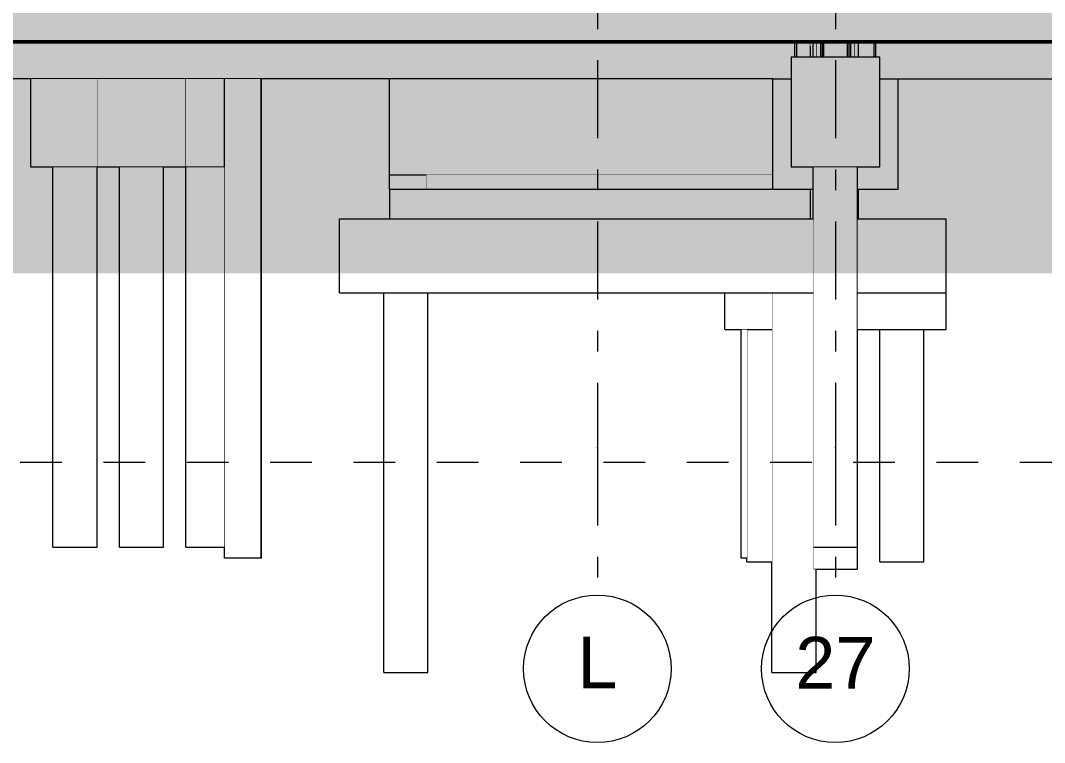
# Model space of a CAD drawing. Header units: millimetres. Extents: x -48147 to 1422273, y -494195 to 18123.
# Drawn here: x 1392842 to 1399780, y -494195 to -489299 of the extents above; entities that cross this region are included whole.
import ezdxf
from ezdxf.enums import TextEntityAlignment as Align

# ---------------------------------------------------------------- set-up
doc = ezdxf.new("R2010")
doc.units = ezdxf.units.MM
doc.header["$MEASUREMENT"] = 0
for name, pattern in [('Dashed', [2822.222233, 1411.111116, -1411.111116]), ('Double Dashed', [1093.611073, 529.166651, -211.666656, 141.111112, -211.666656]), ('Wipeout_Contour', [1000, 0, -1000])]:
    doc.linetypes.add(name, pattern=pattern)
for name, color, linetype, lineweight, true_color in [('0_Pen_No__105', 7, 'Continuous', 15, 0xa6a6a6), ('A-230-M_FLOOR.IFC Import_Pen_No__109', 7, 'Continuous', 15, 0xa6a6a6), ('A-230-M_FLOOR.IFC Import_Pen_No__29', 7, 'Continuous', 50, 0x2a2a2a), ('HATCHING_Pen_No__145', 7, 'Continuous', 0, 0xa6a6a6), ('New_A-15-MG_Structural_Grid_Phase_2_Pen_No__222', 7, 'Continuous', 13, 0x65af33)]:
    doc.layers.add(name, color=color, linetype=linetype, lineweight=lineweight, true_color=true_color)
for name, color, linetype in [('A-230-M_FLOOR.IFC Import', 7, 'Continuous'), ('New_A-15-MG_Structural_Grid_Phase_2', 7, 'Continuous'), ('New_A-20-M_Floor_Slab', 7, 'Continuous'), ('New_A-25-M_Wall_Int', 7, 'Continuous'), ('S-160-M_FOUND.IFC Import', 7, 'Continuous'), ('S-280-M_COLUMN.IFC Import', 7, 'Continuous'), ('S-280-M_STRUCT_FRAME.IFC Import', 7, 'Continuous')]:
    doc.layers.add(name, color=color, linetype=linetype)
for name, color, linetype, lineweight in [('A-230-M_FLOOR.IFC Import_Pen_No__89', 8, 'Continuous', 20), ('New_A-20-M_Floor_Slab_Pen_No__89', 8, 'Continuous', 20), ('New_A-25-M_Wall_Int_Pen_No__87', 8, 'Continuous', 20), ('S-160-M_FOUND.IFC Import_Pen_No__1', 7, 'Continuous', 13), ('S-160-M_FOUND.IFC Import_Pen_No__4', 7, 'Continuous', 20), ('S-280-M_COLUMN.IFC Import_Pen_No__88', 8, 'Continuous', 20), ('S-280-M_STRUCT_FRAME.IFC Import_Pen_No__4', 7, 'Continuous', 20), ('S-280-M_STRUCT_FRAME.IFC Import_Pen_No__90', 8, 'Continuous', 20)]:
    doc.layers.add(name, color=color, linetype=linetype, lineweight=lineweight)
doc.styles.add('GENERATED_STYLE_2', font='')
doc.styles.get('GENERATED_STYLE_2').set_extended_font_data('Swis721 BT')

# ---------------------------------------------------------------- blocks, each defined once
blk = doc.blocks.new('Section Elem_535_2', base_point=(1383917.5, -489195))
at = {"color": 254, "linetype": 'Wipeout_Contour', "lineweight": 0, "ltscale": 5916508.709921565}
blk.add_wipeout([(1395592.6, -490445), (1395592.6, -490345), (1395342.6, -490345), (1395342.6, -490445)], dxfattribs=at).dxf.layer = 'New_A-25-M_Wall_Int'
at = {"color": 254, "linetype": 'Wipeout_Contour', "lineweight": 0, "ltscale": 5916011.688122855}
blk.add_wipeout([(1395342.6, -489695), (1395342.6, -490345), (1395592.6, -490345), (1395592.6, -489695)], dxfattribs=at).dxf.layer = 'New_A-25-M_Wall_Int'
at = {"layer": 'New_A-25-M_Wall_Int_Pen_No__87', "linetype": 'Continuous'}
for p, q in [((1395342.6, -490345), (1395342.6, -489695)), ((1395342.6, -490445), (1395342.6, -490345)), ((1395342.6, -490345), (1395592.6, -490345)), ((1395592.6, -490345), (1395592.6, -490445))]:
    blk.add_line(p, q, dxfattribs=at)
blk = doc.blocks.new('Section Elem_536_2', base_point=(1383917.5, -489195))
at = {"color": 254, "linetype": 'Wipeout_Contour', "lineweight": 0, "ltscale": 5925429.890614976}
blk.add_wipeout([(1398101, -489445), (1398101, -489545), (1398192.6, -489545), (1398192.6, -489445)], dxfattribs=at).dxf.layer = 'New_A-25-M_Wall_Int'
at = {"color": 254, "linetype": 'Wipeout_Contour', "lineweight": 0, "ltscale": 5920910.570195075}
blk.add_wipeout([(1395592.6, -490345), (1397938.5, -490345), (1397938.5, -489695), (1395592.6, -489695)], dxfattribs=at).dxf.layer = 'New_A-25-M_Wall_Int'
at = {"layer": 'New_A-25-M_Wall_Int_Pen_No__87', "linetype": 'Continuous'}
for p, q in [((1398192.6, -489445), (1398192.6, -489545)), ((1395592.6, -490345), (1397938.5, -490345))]:
    blk.add_line(p, q, dxfattribs=at)
blk = doc.blocks.new('Section Elem_537_2', base_point=(1383917.5, -489195))
at = {"color": 254, "linetype": 'Wipeout_Contour', "lineweight": 0, "ltscale": 5921407.181156799}
blk.add_wipeout([(1395592.6, -490345), (1395592.6, -490445), (1397938.5, -490445), (1397938.5, -490345)], dxfattribs=at).dxf.layer = 'New_A-25-M_Wall_Int'
blk = doc.blocks.new('Section Elem_538_2', base_point=(1383917.5, -489195))
at = {"color": 254, "linetype": 'Wipeout_Contour', "lineweight": 0, "ltscale": 5921613.945368679}
blk.add_wipeout([(1395342.6, -490445), (1395342.6, -490645), (1398192.6, -490645), (1398192.6, -490445)], dxfattribs=at).dxf.layer = 'New_A-20-M_Floor_Slab'
at = {"layer": 'New_A-20-M_Floor_Slab_Pen_No__89', "linetype": 'Continuous'}
for p, q in [((1395342.6, -490445), (1395342.6, -490645)), ((1397938.5, -490445), (1395342.6, -490445)), ((1398192.6, -490445), (1398192.6, -490645))]:
    blk.add_line(p, q, dxfattribs=at)
blk = doc.blocks.new('Section Elem_584_2', base_point=(1383917.5, -489195))
at = {"color": 254, "linetype": 'Wipeout_Contour', "lineweight": 0, "ltscale": 5925811.680903833}
blk.add_wipeout([(1398261.9, -489445), (1398234.1, -489445), (1398234.1, -489545), (1398261.9, -489545)], dxfattribs=at).dxf.layer = 'S-280-M_COLUMN.IFC Import'
at = {"color": 254, "linetype": 'Wipeout_Contour', "lineweight": 0, "ltscale": 5926683.793083989}
blk.add_wipeout([(1398492.9, -489445), (1398465.1, -489445), (1398465.1, -489545), (1398492.9, -489545)], dxfattribs=at).dxf.layer = 'S-280-M_COLUMN.IFC Import'
at = {"layer": 'S-280-M_COLUMN.IFC Import_Pen_No__88', "linetype": 'Continuous'}
for p, q in [((1398234.1, -489445), (1398234.1, -489545)), ((1398492.9, -489445), (1398492.9, -489545))]:
    blk.add_line(p, q, dxfattribs=at)
blk = doc.blocks.new('Section Elem_585_2', base_point=(1383917.5, -489195))
at = {"color": 254, "linetype": 'Wipeout_Contour', "lineweight": 0, "ltscale": 5925713.333407576}
blk.add_wipeout([(1398209.8, -489445), (1398209.8, -489545), (1398234.1, -489545), (1398234.1, -489445)], dxfattribs=at).dxf.layer = 'S-280-M_COLUMN.IFC Import'
at = {"color": 254, "linetype": 'Wipeout_Contour', "lineweight": 0, "ltscale": 5926782.142717699}
blk.add_wipeout([(1398492.9, -489445), (1398492.9, -489545), (1398517.2, -489545), (1398517.2, -489445)], dxfattribs=at).dxf.layer = 'S-280-M_COLUMN.IFC Import'
at = {"color": 254, "linetype": 'Wipeout_Contour', "lineweight": 0, "ltscale": 5927063.559549159}
blk.add_wipeout([(1398209.8, -490445), (1398209.8, -490645), (1398213.5, -490645), (1398213.5, -490445)], dxfattribs=at).dxf.layer = 'S-280-M_COLUMN.IFC Import'
at = {"color": 254, "linetype": 'Wipeout_Contour', "lineweight": 0, "ltscale": 5928209.873155965}
blk.add_wipeout([(1398517.2, -490445), (1398513.5, -490445), (1398513.5, -490645), (1398517.2, -490645)], dxfattribs=at).dxf.layer = 'S-280-M_COLUMN.IFC Import'
at = {"layer": 'S-280-M_COLUMN.IFC Import_Pen_No__88', "linetype": 'Continuous'}
for p, q in [((1398209.8, -489445), (1398209.8, -489545)), ((1398517.2, -489445), (1398517.2, -489545)), ((1398209.8, -490445), (1398209.8, -490645)), ((1398517.2, -490445), (1398517.2, -490645))]:
    blk.add_line(p, q, dxfattribs=at)
blk = doc.blocks.new('Section Elem_605_2', base_point=(1383917.5, -489195))
at = {"color": 254, "linetype": 'Wipeout_Contour', "lineweight": 0, "ltscale": 5924794.540545903}
blk.add_wipeout([(1398465.1, -487041), (1398454.1, -487041), (1398454.1, -489195), (1398465.1, -489195)], dxfattribs=at).dxf.layer = 'S-280-M_COLUMN.IFC Import'
at = {"color": 254, "linetype": 'Wipeout_Contour', "lineweight": 0, "ltscale": 5926610.549534915}
blk.add_wipeout([(1398454.1, -489445), (1398454.1, -489545), (1398465.1, -489545), (1398465.1, -489445)], dxfattribs=at).dxf.layer = 'S-280-M_COLUMN.IFC Import'
at = {"color": 254, "linetype": 'Wipeout_Contour', "lineweight": 0, "ltscale": 5924768.128211961}
blk.add_wipeout([(1398454.1, -487041), (1398451.1, -487041), (1398451.1, -489195), (1398454.1, -489195)], dxfattribs=at).dxf.layer = 'S-280-M_COLUMN.IFC Import'
at = {"color": 254, "linetype": 'Wipeout_Contour', "lineweight": 0, "ltscale": 5926584.145295662}
blk.add_wipeout([(1398451.1, -489445), (1398451.1, -489545), (1398454.1, -489545), (1398454.1, -489445)], dxfattribs=at).dxf.layer = 'S-280-M_COLUMN.IFC Import'
at = {"color": 254, "linetype": 'Wipeout_Contour', "lineweight": 0, "ltscale": 5924748.86772819}
blk.add_wipeout([(1398451.1, -487041), (1398443.9, -487041), (1398443.9, -489195), (1398451.1, -489195)], dxfattribs=at).dxf.layer = 'S-280-M_COLUMN.IFC Import'
at = {"color": 254, "linetype": 'Wipeout_Contour', "lineweight": 0, "ltscale": 5926564.890714796}
blk.add_wipeout([(1398443.9, -489445), (1398443.9, -489545), (1398451.1, -489545), (1398451.1, -489445)], dxfattribs=at).dxf.layer = 'S-280-M_COLUMN.IFC Import'
at = {"color": 254, "linetype": 'Wipeout_Contour', "lineweight": 0, "ltscale": 5924431.615247695}
blk.add_wipeout([(1398443.9, -487041), (1398283.1, -487041), (1398283.1, -489195), (1398443.9, -489195)], dxfattribs=at).dxf.layer = 'S-280-M_COLUMN.IFC Import'
at = {"color": 254, "linetype": 'Wipeout_Contour', "lineweight": 0, "ltscale": 5926247.735475259}
blk.add_wipeout([(1398283.1, -489445), (1398283.1, -489545), (1398443.9, -489545), (1398443.9, -489445)], dxfattribs=at).dxf.layer = 'S-280-M_COLUMN.IFC Import'
at = {"layer": 'S-280-M_COLUMN.IFC Import_Pen_No__88', "linetype": 'Continuous'}
for p, q in [((1398451.1, -487041), (1398443.9, -487041)), ((1398443.9, -487041), (1398443.9, -489195)), ((1398454.1, -487041), (1398451.1, -487041)), ((1398465.1, -487041), (1398454.1, -487041)), ((1398454.1, -487041), (1398454.1, -489195)), ((1398465.1, -487041), (1398465.1, -489195)), ((1398443.9, -489445), (1398443.9, -489545)), ((1398454.1, -489445), (1398454.1, -489545)), ((1398465.1, -489445), (1398465.1, -489545))]:
    blk.add_line(p, q, dxfattribs=at)
at = {"color": 254, "linetype": 'Wipeout_Contour', "lineweight": 0, "ltscale": 5924114.362880394}
blk.add_wipeout([(1398283.1, -487041), (1398275.9, -487041), (1398275.9, -489195), (1398283.1, -489195)], dxfattribs=at).dxf.layer = 'S-280-M_COLUMN.IFC Import'
at = {"color": 254, "linetype": 'Wipeout_Contour', "lineweight": 0, "ltscale": 5925930.580349633}
blk.add_wipeout([(1398275.9, -489445), (1398275.9, -489545), (1398283.1, -489545), (1398283.1, -489445)], dxfattribs=at).dxf.layer = 'S-280-M_COLUMN.IFC Import'
at = {"color": 254, "linetype": 'Wipeout_Contour', "lineweight": 0, "ltscale": 5924095.102650657}
blk.add_wipeout([(1398275.9, -487041), (1398272.9, -487041), (1398272.9, -489195), (1398275.9, -489195)], dxfattribs=at).dxf.layer = 'S-280-M_COLUMN.IFC Import'
at = {"color": 254, "linetype": 'Wipeout_Contour', "lineweight": 0, "ltscale": 5925911.326024008}
blk.add_wipeout([(1398272.9, -489445), (1398272.9, -489545), (1398275.9, -489545), (1398275.9, -489445)], dxfattribs=at).dxf.layer = 'S-280-M_COLUMN.IFC Import'
at = {"color": 254, "linetype": 'Wipeout_Contour', "lineweight": 0, "ltscale": 5924068.690708242}
blk.add_wipeout([(1398272.9, -487041), (1398261.9, -487041), (1398261.9, -489195), (1398272.9, -489195)], dxfattribs=at).dxf.layer = 'S-280-M_COLUMN.IFC Import'
at = {"color": 254, "linetype": 'Wipeout_Contour', "lineweight": 0, "ltscale": 5925884.922178121}
blk.add_wipeout([(1398261.9, -489445), (1398261.9, -489545), (1398272.9, -489545), (1398272.9, -489445)], dxfattribs=at).dxf.layer = 'S-280-M_COLUMN.IFC Import'
at = {"layer": 'S-280-M_COLUMN.IFC Import_Pen_No__88', "linetype": 'Continuous'}
for p, q in [((1398272.9, -487041), (1398261.9, -487041)), ((1398261.9, -487041), (1398261.9, -489195)), ((1398275.9, -487041), (1398272.9, -487041)), ((1398272.9, -487041), (1398272.9, -489195)), ((1398283.1, -487041), (1398275.9, -487041)), ((1398443.9, -487041), (1398283.1, -487041)), ((1398283.1, -487041), (1398283.1, -489195)), ((1398261.9, -489445), (1398261.9, -489545)), ((1398272.9, -489445), (1398272.9, -489545)), ((1398283.1, -489445), (1398283.1, -489545))]:
    blk.add_line(p, q, dxfattribs=at)
blk = doc.blocks.new('Section Elem_633_2', base_point=(1383917.5, -489195))
at = {"color": 254, "linetype": 'Wipeout_Contour', "lineweight": 0, "ltscale": 8874561.744836215}
blk.add_wipeout([(1391008.6, -489695), (1398063.5, -489695), (1398063.5, -489545), (1398101, -489545), (1398101, -489445), (1391008.6, -489445)], dxfattribs=at).dxf.layer = 'S-280-M_STRUCT_FRAME.IFC Import'
at = {"layer": 'S-280-M_STRUCT_FRAME.IFC Import_Pen_No__90', "linetype": 'Continuous'}
for p, q in [((1398101, -489545), (1398101, -489445)), ((1397938.5, -489695), (1391171.2, -489695))]:
    blk.add_line(p, q, dxfattribs=at)
blk = doc.blocks.new('Section Elem_635_2', base_point=(1383917.5, -489195))
at = {"color": 254, "linetype": 'Wipeout_Contour', "lineweight": 0, "ltscale": 8901825.174633143}
blk.add_wipeout([(1398626, -489445), (1398626, -489545), (1398663.5, -489545), (1398663.5, -489695), (1404326.4, -489695), (1404326.4, -489445)], dxfattribs=at).dxf.layer = 'S-280-M_STRUCT_FRAME.IFC Import'
at = {"layer": 'S-280-M_STRUCT_FRAME.IFC Import_Pen_No__4', "linetype": 'Continuous'}
for p, q in [((1398626, -489545), (1398626, -489445)), ((1404326.4, -489445), (1404326.4, -489695)), ((1398788.5, -489695), (1404164, -489695))]:
    blk.add_line(p, q, dxfattribs=at)
blk = doc.blocks.new('Section Elem_747_2', base_point=(1383917.5, -489195))
at = {"color": 254, "linetype": 'Wipeout_Contour', "lineweight": 0, "ltscale": 5909162.036183198}
blk.add_wipeout([(1393961.4, -489695), (1393361.4, -489695), (1393361.4, -490295), (1393961.4, -490295)], dxfattribs=at).dxf.layer = 'S-160-M_FOUND.IFC Import'
at = {"layer": 'S-160-M_FOUND.IFC Import_Pen_No__4', "linetype": 'Continuous'}
for p, q in [((1393361.4, -490295), (1393361.4, -489695)), ((1393961.4, -490295), (1393961.4, -489695)), ((1393961.4, -490295), (1393361.4, -490295))]:
    blk.add_line(p, q, dxfattribs=at)
blk = doc.blocks.new('Section Elem_749_2', base_point=(1383917.5, -489195))
at = {"color": 254, "linetype": 'Wipeout_Contour', "lineweight": 0, "ltscale": 5907180.952751234}
blk.add_wipeout([(1393361.4, -489695), (1392911.4, -489695), (1392911.4, -490295), (1393361.4, -490295)], dxfattribs=at).dxf.layer = 'S-160-M_FOUND.IFC Import'
at = {"color": 254, "linetype": 'Wipeout_Contour', "lineweight": 0, "ltscale": 5910788.718249707}
blk.add_wipeout([(1394223.5, -489695), (1393961.4, -489695), (1393961.4, -490295), (1394223.5, -490295)], dxfattribs=at).dxf.layer = 'S-160-M_FOUND.IFC Import'
at = {"layer": 'S-160-M_FOUND.IFC Import_Pen_No__4', "linetype": 'Continuous'}
for p, q in [((1392911.4, -490295), (1392911.4, -489695)), ((1393361.4, -490295), (1392911.4, -490295)), ((1394223.5, -490295), (1393961.4, -490295))]:
    blk.add_line(p, q, dxfattribs=at)
blk = doc.blocks.new('Section Elem_763_2', base_point=(1383917.5, -489195))
at = {"color": 254, "linetype": 'Wipeout_Contour', "lineweight": 0, "ltscale": 8889009.874581382}
blk.add_wipeout([(1397938.5, -489695), (1397938.5, -490445), (1398213.5, -490445), (1398213.5, -490295), (1398063.5, -490295), (1398063.5, -489695)], dxfattribs=at).dxf.layer = 'S-160-M_FOUND.IFC Import'
at = {"color": 254, "linetype": 'Wipeout_Contour', "lineweight": 0, "ltscale": 8892312.714428037}
blk.add_wipeout([(1398663.5, -490295), (1398513.5, -490295), (1398513.5, -490445), (1398788.5, -490445), (1398788.5, -489695), (1398663.5, -489695)], dxfattribs=at).dxf.layer = 'S-160-M_FOUND.IFC Import'
at = {"layer": 'S-160-M_FOUND.IFC Import_Pen_No__4', "linetype": 'Continuous'}
for p, q in [((1397938.5, -489695), (1398063.5, -489695)), ((1397938.5, -490445), (1397938.5, -489695)), ((1398663.5, -489695), (1398788.5, -489695)), ((1398788.5, -490445), (1398788.5, -489695)), ((1398213.5, -490445), (1397938.5, -490445)), ((1398788.5, -490445), (1398513.5, -490445))]:
    blk.add_line(p, q, dxfattribs=at)
blk = doc.blocks.new('Section Elem_767_2', base_point=(1383917.5, -489195))
at = {"color": 254, "linetype": 'Wipeout_Contour', "lineweight": 0, "ltscale": 5911273.148345668}
blk.add_wipeout([(1393511.4, -490295), (1393511.4, -492870), (1393811.4, -492870), (1393811.4, -490295)], dxfattribs=at).dxf.layer = 'S-160-M_FOUND.IFC Import'
at = {"layer": 'S-160-M_FOUND.IFC Import_Pen_No__1', "linetype": 'Continuous'}
for p, q in [((1393511.4, -492870), (1393511.4, -490295)), ((1393811.4, -492870), (1393811.4, -490295)), ((1393511.4, -492870), (1393811.4, -492870))]:
    blk.add_line(p, q, dxfattribs=at)
blk = doc.blocks.new('Section Elem_774_2', base_point=(1383917.5, -489195))
at = {"color": 254, "linetype": 'Wipeout_Contour', "lineweight": 0, "ltscale": 5930821.442943363}
blk.add_wipeout([(1398513.5, -492870), (1398213.5, -492870), (1398213.5, -493020), (1398513.5, -493020)], dxfattribs=at).dxf.layer = 'S-160-M_FOUND.IFC Import'
at = {"layer": 'S-160-M_FOUND.IFC Import_Pen_No__1', "linetype": 'Continuous'}
for p, q in [((1398213.5, -493020), (1398213.5, -492870)), ((1398513.5, -493020), (1398513.5, -492870)), ((1398213.5, -493020), (1398513.5, -493020))]:
    blk.add_line(p, q, dxfattribs=at)
blk = doc.blocks.new('Section Elem_785_2', base_point=(1383917.5, -489195))
at = {"color": 254, "linetype": 'Wipeout_Contour', "lineweight": 0, "ltscale": 5926809.796072537}
blk.add_wipeout([(1398663.5, -489545), (1398063.5, -489545), (1398063.5, -490295), (1398663.5, -490295)], dxfattribs=at).dxf.layer = 'S-160-M_FOUND.IFC Import'
at = {"layer": 'S-160-M_FOUND.IFC Import_Pen_No__4', "linetype": 'Continuous'}
for p, q in [((1398063.5, -489545), (1398663.5, -489545)), ((1398063.5, -489545), (1398063.5, -490295)), ((1398663.5, -490295), (1398663.5, -489545)), ((1398663.5, -490295), (1398063.5, -490295))]:
    blk.add_line(p, q, dxfattribs=at)
blk = doc.blocks.new('Section Elem_786_2', base_point=(1383917.5, -489195))
at = {"color": 254, "linetype": 'Wipeout_Contour', "lineweight": 0, "ltscale": 5929013.730534157}
blk.add_wipeout([(1398213.5, -490295), (1398213.5, -492870), (1398513.5, -492870), (1398513.5, -490295)], dxfattribs=at).dxf.layer = 'S-160-M_FOUND.IFC Import'
at = {"layer": 'S-160-M_FOUND.IFC Import_Pen_No__1', "linetype": 'Continuous'}
for p, q in [((1398213.5, -492870), (1398213.5, -490295)), ((1398513.5, -492870), (1398513.5, -490295)), ((1398213.5, -492870), (1398513.5, -492870))]:
    blk.add_line(p, q, dxfattribs=at)
blk = doc.blocks.new('Section Elem_789_2', base_point=(1383917.5, -489195))
at = {"color": 254, "linetype": 'Wipeout_Contour', "lineweight": 0, "ltscale": 5919161.92963132}
blk.add_wipeout([(1395302.8, -491145), (1395302.8, -493720), (1395602.8, -493720), (1395602.8, -491145)], dxfattribs=at).dxf.layer = 'S-160-M_FOUND.IFC Import'
at = {"layer": 'S-160-M_FOUND.IFC Import_Pen_No__1', "linetype": 'Continuous'}
for p, q in [((1395302.8, -493720), (1395302.8, -491145)), ((1395602.8, -493720), (1395602.8, -491145)), ((1395302.8, -493720), (1395602.8, -493720))]:
    blk.add_line(p, q, dxfattribs=at)
blk = doc.blocks.new('Section Elem_790_2', base_point=(1383917.5, -489195))
at = {"color": 254, "linetype": 'Wipeout_Contour', "lineweight": 0, "ltscale": 8894260.381830204}
blk.add_wipeout([(1398213.5, -491145), (1397932.8, -491145), (1397932.8, -493720), (1398232.8, -493720), (1398232.8, -493020), (1398213.5, -493020)], dxfattribs=at).dxf.layer = 'S-160-M_FOUND.IFC Import'
at = {"layer": 'S-160-M_FOUND.IFC Import_Pen_No__1', "linetype": 'Continuous'}
for p, q in [((1397932.8, -493720), (1397932.8, -491145)), ((1398232.8, -493720), (1398232.8, -493020)), ((1397932.8, -493720), (1398232.8, -493720))]:
    blk.add_line(p, q, dxfattribs=at)
blk = doc.blocks.new('Section Elem_791_2', base_point=(1383917.5, -489195))
at = {"layer": 'S-160-M_FOUND.IFC Import_Pen_No__1', "linetype": 'Continuous'}
blk.add_line((1395302.8, -493715), (1395302.8, -491145), dxfattribs=at)
blk = doc.blocks.new('Section Elem_792_2', base_point=(1383917.5, -489195))
at = {"color": 254, "linetype": 'Wipeout_Contour', "lineweight": 0, "ltscale": 5927864.557058246}
blk.add_wipeout([(1397763.5, -491395), (1397763.5, -492970), (1397932.8, -492970), (1397932.8, -491395)], dxfattribs=at).dxf.layer = 'S-160-M_FOUND.IFC Import'
at = {"layer": 'S-160-M_FOUND.IFC Import_Pen_No__1', "linetype": 'Continuous'}
for q in [(1397763.5, -491395), (1397932.8, -492970)]:
    blk.add_line((1397763.5, -492970), q, dxfattribs=at)
blk = doc.blocks.new('Section Elem_793_2', base_point=(1383917.5, -489195))
at = {"color": 254, "linetype": 'Wipeout_Contour', "lineweight": 0, "ltscale": 5931506.800139038}
blk.add_wipeout([(1398663.5, -491395), (1398663.5, -492970), (1398963.5, -492970), (1398963.5, -491395)], dxfattribs=at).dxf.layer = 'S-160-M_FOUND.IFC Import'
at = {"layer": 'S-160-M_FOUND.IFC Import_Pen_No__1', "linetype": 'Continuous'}
for p, q in [((1398663.5, -492970), (1398663.5, -491395)), ((1398963.5, -492970), (1398963.5, -491395)), ((1398663.5, -492970), (1398963.5, -492970))]:
    blk.add_line(p, q, dxfattribs=at)
blk = doc.blocks.new('Section Elem_794_2', base_point=(1383917.5, -489195))
at = {"color": 254, "linetype": 'Wipeout_Contour', "lineweight": 0, "ltscale": 5926369.584744657}
blk.add_wipeout([(1397613.5, -491145), (1397613.5, -491395), (1397932.8, -491395), (1397932.8, -491145)], dxfattribs=at).dxf.layer = 'S-160-M_FOUND.IFC Import'
at = {"color": 254, "linetype": 'Wipeout_Contour', "lineweight": 0, "ltscale": 5930295.605240994}
blk.add_wipeout([(1398513.5, -491395), (1399113.5, -491395), (1399113.5, -491145), (1398513.5, -491145)], dxfattribs=at).dxf.layer = 'S-160-M_FOUND.IFC Import'
at = {"layer": 'S-160-M_FOUND.IFC Import_Pen_No__1', "linetype": 'Continuous'}
for p, q in [((1397613.5, -491395), (1397613.5, -491145)), ((1399113.5, -491395), (1399113.5, -491145)), ((1397613.5, -491395), (1397932.8, -491395)), ((1398513.5, -491395), (1399113.5, -491395))]:
    blk.add_line(p, q, dxfattribs=at)
blk = doc.blocks.new('Section Elem_815_2', base_point=(1383917.5, -489195))
at = {"color": 254, "linetype": 'Wipeout_Contour', "lineweight": 0, "ltscale": 5913991.656026843}
blk.add_wipeout([(1394474.9, -489695), (1394473.5, -489695), (1394473.5, -492945), (1394474.9, -492945)], dxfattribs=at).dxf.layer = 'S-160-M_FOUND.IFC Import'
at = {"layer": 'S-160-M_FOUND.IFC Import_Pen_No__4', "linetype": 'Continuous'}
for q in [(1394474.9, -489695), (1394473.5, -492945)]:
    blk.add_line((1394474.9, -492945), q, dxfattribs=at)
blk = doc.blocks.new('Section Elem_816_2', base_point=(1383917.5, -489195))
at = {"color": 254, "linetype": 'Wipeout_Contour', "lineweight": 0, "ltscale": 5925584.552777992}
blk.add_wipeout([(1398192.6, -489445), (1398192.6, -489477.3), (1398209.8, -489460.2), (1398209.8, -489445)], dxfattribs=at).dxf.layer = 'S-160-M_FOUND.IFC Import'
at = {"color": 254, "linetype": 'Wipeout_Contour', "lineweight": 0, "ltscale": 5927455.738460599}
blk.add_wipeout([(1397724.9, -491395), (1397724.9, -492945), (1397763.5, -492945), (1397763.5, -491395)], dxfattribs=at).dxf.layer = 'S-160-M_FOUND.IFC Import'
at = {"layer": 'S-160-M_FOUND.IFC Import_Pen_No__4', "linetype": 'Continuous'}
for p, q in [((1397724.9, -492945), (1397724.9, -491395)), ((1397763.5, -492945), (1397724.9, -492945))]:
    blk.add_line(p, q, dxfattribs=at)
blk = doc.blocks.new('Section Elem_820_2', base_point=(1383917.5, -489195))
at = {"color": 254, "linetype": 'Wipeout_Contour', "lineweight": 0, "ltscale": 5913517.395402954}
blk.add_wipeout([(1394473.5, -489695), (1394223.5, -489695), (1394223.5, -492945), (1394473.5, -492945)], dxfattribs=at).dxf.layer = 'S-160-M_FOUND.IFC Import'
at = {"layer": 'S-160-M_FOUND.IFC Import_Pen_No__4', "linetype": 'Continuous'}
for p, q in [((1394223.5, -492945), (1394223.5, -489695)), ((1394473.5, -492945), (1394473.5, -489695)), ((1394473.5, -492945), (1394223.5, -492945))]:
    blk.add_line(p, q, dxfattribs=at)
blk = doc.blocks.new('Section Elem_829_2', base_point=(1383917.5, -489195))
at = {"color": 254, "linetype": 'Wipeout_Contour', "lineweight": 0, "ltscale": 5909575.68476994}
blk.add_wipeout([(1393061.4, -490295), (1393061.4, -492870), (1393361.4, -492870), (1393361.4, -490295)], dxfattribs=at).dxf.layer = 'S-160-M_FOUND.IFC Import'
at = {"layer": 'S-160-M_FOUND.IFC Import_Pen_No__1', "linetype": 'Continuous'}
for p, q in [((1393061.4, -492870), (1393061.4, -490295)), ((1393361.4, -492870), (1393361.4, -490295)), ((1393061.4, -492870), (1393361.4, -492870))]:
    blk.add_line(p, q, dxfattribs=at)
blk = doc.blocks.new('Section Elem_830_2', base_point=(1383917.5, -489195))
at = {"color": 254, "linetype": 'Wipeout_Contour', "lineweight": 0, "ltscale": 5912899.260477779}
blk.add_wipeout([(1393961.4, -490295), (1393961.4, -492870), (1394223.5, -492870), (1394223.5, -490295)], dxfattribs=at).dxf.layer = 'S-160-M_FOUND.IFC Import'
at = {"layer": 'S-160-M_FOUND.IFC Import_Pen_No__1', "linetype": 'Continuous'}
for q in [(1393961.4, -490295), (1394223.5, -492870)]:
    blk.add_line((1393961.4, -492870), q, dxfattribs=at)
blk = doc.blocks.new('Section Elem_835_2', base_point=(1383917.5, -489195))
at = {"layer": 'S-160-M_FOUND.IFC Import_Pen_No__1', "linetype": 'Continuous'}
for p, q in [((1398638.5, -489545), (1398638.5, -489445)), ((1404314, -489695), (1404314, -489445))]:
    blk.add_line(p, q, dxfattribs=at)
blk = doc.blocks.new('Section Elem_836_2', base_point=(1383917.5, -489195))
at = {"layer": 'S-160-M_FOUND.IFC Import_Pen_No__1', "linetype": 'Continuous'}
blk.add_line((1398088.5, -489545), (1398088.5, -489445), dxfattribs=at)
blk = doc.blocks.new('Section Elem_847_2', base_point=(1383917.5, -489195))
at = {"color": 254, "linetype": 'Wipeout_Contour', "lineweight": 0, "ltscale": 5910380.455260781}
blk.add_wipeout([(1384003.6, -489445), (1404430.9, -489445), (1404430.9, -489195), (1384003.6, -489195)], dxfattribs=at).dxf.layer = 'A-230-M_FLOOR.IFC Import'
at = {"layer": 'A-230-M_FLOOR.IFC Import_Pen_No__109', "linetype": 'Continuous'}
h = blk.add_hatch(dxfattribs=at)
h.set_pattern_fill('Lightweight_Concrete_0002', color=256, style=0, pattern_type=2)
h.set_pattern_definition([(0, (1383917.5, -489195), (0, 779.423), [48.75, -401.25]), (0, (1384142.5, -488805.3), (0, 779.423), [48.75, -401.25]), (60, (1383917.5, -489195), (-675, 389.71), [48.75, -401.25]), (60, (1384367.5, -489195), (-675, 389.71), [48.75, -401.25]), (120, (1383966.26, -489195), (675, 389.71), [48.75, -401.25]), (120, (1384416.26, -489195), (675, 389.71), [48.75, -401.25]), (0, (1383917.5, -489120.03), (0, 150), [0, -150, 0, -225]), (45, (1383992.5, -489120.03), (-106.066, 106.066), [0, -112.5, 0, -187.5])])
h.paths.add_polyline_path([(1384003.6, -489445), (1404430.9, -489445), (1404430.9, -489195), (1384003.6, -489195)])
at = {"layer": 'A-230-M_FLOOR.IFC Import_Pen_No__29', "linetype": 'Continuous'}
blk.add_line((1404430.9, -489445), (1384003.6, -489445), dxfattribs=at)
blk = doc.blocks.new('Section Elem_848_2', base_point=(1383917.5, -489195))
at = {"color": 254, "linetype": 'Wipeout_Contour', "lineweight": 0, "ltscale": 5921476.285397098}
blk.add_wipeout([(1395002.8, -490645), (1395002.8, -491145), (1398213.5, -491145), (1398213.5, -490645)], dxfattribs=at).dxf.layer = 'A-230-M_FLOOR.IFC Import'
at = {"color": 254, "linetype": 'Wipeout_Contour', "lineweight": 0, "ltscale": 5929798.785923468}
blk.add_wipeout([(1398513.5, -490645), (1398513.5, -491145), (1399113.5, -491145), (1399113.5, -490645)], dxfattribs=at).dxf.layer = 'A-230-M_FLOOR.IFC Import'
at = {"layer": 'A-230-M_FLOOR.IFC Import_Pen_No__89', "linetype": 'Continuous'}
for p, q in [((1395002.8, -491145), (1395002.8, -490645)), ((1395002.8, -491145), (1395002.8, -490645)), ((1395002.8, -490645), (1398213.5, -490645)), ((1398513.5, -490645), (1399113.5, -490645)), ((1399113.5, -491145), (1399113.5, -490645)), ((1395002.8, -491145), (1398213.5, -491145)), ((1398513.5, -491145), (1399113.5, -491145))]:
    blk.add_line(p, q, dxfattribs=at)
blk = doc.blocks.new('Standard grid marker[6]_2', base_point=(1398363.3, -467790.4))
at = {"layer": 'New_A-15-MG_Structural_Grid_Phase_2_Pen_No__222', "linetype": 'Double Dashed'}
for p, q in [((1398363.3, -468790.4), (1398363.3, -492195)), ((1398363.3, -492195), (1398363.3, -493195))]:
    blk.add_line(p, q, dxfattribs=at)
at = {"layer": 'New_A-15-MG_Structural_Grid_Phase_2_Pen_No__222', "linetype": 'Continuous'}
blk.add_circle((1398363.3, -493695), 500, dxfattribs=at)
at = {"layer": 'New_A-15-MG_Structural_Grid_Phase_2_Pen_No__222', "linetype": 'Double Dashed'}
blk.add_point((1398363.3, -492195), dxfattribs=at)
blk.add_point((1398363.3, -492195), dxfattribs=at)
at = {"layer": 'New_A-15-MG_Structural_Grid_Phase_2_Pen_No__222', "style": 'GENERATED_STYLE_2'}
for tag, p in [('AC_MarkerText_1_0', (1398363.3, -467249.2)), ('AC_MarkerText_1_1', (1398363.3, -493653.9))]:
    blk.add_attdef(tag, text='', height=350, rotation=360, dxfattribs=at).set_placement(p, align=Align.MIDDLE_CENTER)
blk = doc.blocks.new('Standard grid marker[8]_2', base_point=(1396750.5, -467790.4))
at = {"layer": 'New_A-15-MG_Structural_Grid_Phase_2_Pen_No__222', "linetype": 'Double Dashed'}
for p, q in [((1396750.5, -468790.4), (1396750.5, -492195)), ((1396750.5, -492195), (1396750.5, -493195))]:
    blk.add_line(p, q, dxfattribs=at)
at = {"layer": 'New_A-15-MG_Structural_Grid_Phase_2_Pen_No__222', "linetype": 'Continuous'}
blk.add_circle((1396750.5, -493695), 500, dxfattribs=at)
at = {"layer": 'New_A-15-MG_Structural_Grid_Phase_2_Pen_No__222', "linetype": 'Double Dashed'}
blk.add_point((1396750.5, -492195), dxfattribs=at)
blk.add_point((1396750.5, -492195), dxfattribs=at)
at = {"layer": 'New_A-15-MG_Structural_Grid_Phase_2_Pen_No__222', "style": 'GENERATED_STYLE_2'}
for tag, p in [('AC_MarkerText_1_0', (1396750.5, -467247)), ('AC_MarkerText_1_1', (1396750.5, -493651.6))]:
    blk.add_attdef(tag, text='', height=350, rotation=360, dxfattribs=at).set_placement(p, align=Align.MIDDLE_CENTER)
blk = doc.blocks.new('S-26 Building Section_STORY_MARKER', base_point=(1383917.5, -489195))
at = {"layer": '0_Pen_No__105', "linetype": 'Dashed', "ltscale": 0.2}
blk.add_line((1358409.3, -492295), (1418411.4, -492295), dxfattribs=at)

msp = doc.modelspace()

# ---------------------------------------------------------------- block references
at = {"layer": 'New_A-25-M_Wall_Int'}
msp.add_blockref('Section Elem_535_2', (1383917.5, -489195), dxfattribs=at)
at = {"layer": 'S-160-M_FOUND.IFC Import'}
for name in ['Section Elem_789_2', 'Section Elem_793_2', 'Section Elem_774_2']:
    msp.add_blockref(name, (1383917.5, -489195), dxfattribs=at)
at = {"layer": 'S-280-M_COLUMN.IFC Import'}
msp.add_blockref('Section Elem_584_2', (1383917.5, -489195), dxfattribs=at)
at = {"layer": 'S-280-M_STRUCT_FRAME.IFC Import'}
msp.add_blockref('Section Elem_635_2', (1383917.5, -489195), dxfattribs=at)

# ---------------------------------------------------------------- next in the draw order: block references
at = {"layer": 'New_A-25-M_Wall_Int'}
msp.add_blockref('Section Elem_536_2', (1383917.5, -489195), dxfattribs=at)
at = {"layer": 'S-160-M_FOUND.IFC Import'}
msp.add_blockref('Section Elem_791_2', (1383917.5, -489195), dxfattribs=at)

# ---------------------------------------------------------------- next in the draw order: block references
at = {"layer": 'New_A-25-M_Wall_Int'}
msp.add_blockref('Section Elem_537_2', (1383917.5, -489195), dxfattribs=at)
at = {"layer": 'S-280-M_STRUCT_FRAME.IFC Import'}
msp.add_blockref('Section Elem_633_2', (1383917.5, -489195), dxfattribs=at)

# ---------------------------------------------------------------- next in the draw order: block references
at = {"layer": 'New_A-20-M_Floor_Slab'}
msp.add_blockref('Section Elem_538_2', (1383917.5, -489195), dxfattribs=at)
at = {"layer": 'S-160-M_FOUND.IFC Import'}
for name in ['Section Elem_747_2', 'Section Elem_815_2']:
    msp.add_blockref(name, (1383917.5, -489195), dxfattribs=at)

# ---------------------------------------------------------------- next in the draw order: block references
msp.add_blockref('Section Elem_749_2', (1383917.5, -489195), dxfattribs=at)
at = {"layer": 'S-280-M_COLUMN.IFC Import'}
msp.add_blockref('Section Elem_585_2', (1383917.5, -489195), dxfattribs=at)

# ---------------------------------------------------------------- next in the draw order: block references
at = {"layer": 'S-160-M_FOUND.IFC Import'}
for name in ['Section Elem_820_2', 'Section Elem_763_2', 'Section Elem_829_2', 'Section Elem_767_2']:
    msp.add_blockref(name, (1383917.5, -489195), dxfattribs=at)
at = {"layer": 'S-280-M_COLUMN.IFC Import'}
msp.add_blockref('Section Elem_605_2', (1383917.5, -489195), dxfattribs=at)

# ---------------------------------------------------------------- next in the draw order: block references
at = {"layer": 'S-160-M_FOUND.IFC Import'}
for name in ['Section Elem_785_2', 'Section Elem_830_2']:
    msp.add_blockref(name, (1383917.5, -489195), dxfattribs=at)

# ---------------------------------------------------------------- next in the draw order: block references
for name in ['Section Elem_835_2', 'Section Elem_786_2']:
    msp.add_blockref(name, (1383917.5, -489195), dxfattribs=at)

# ---------------------------------------------------------------- next in the draw order: block references
msp.add_blockref('Section Elem_790_2', (1383917.5, -489195), dxfattribs=at)

# ---------------------------------------------------------------- next in the draw order: block references
msp.add_blockref('Section Elem_792_2', (1383917.5, -489195), dxfattribs=at)

# ---------------------------------------------------------------- next in the draw order: block references
msp.add_blockref('Section Elem_794_2', (1383917.5, -489195), dxfattribs=at)

# ---------------------------------------------------------------- next in the draw order: block references
msp.add_blockref('Section Elem_816_2', (1383917.5, -489195), dxfattribs=at)

# ---------------------------------------------------------------- next in the draw order: block references
at = {"layer": 'A-230-M_FLOOR.IFC Import'}
msp.add_blockref('Section Elem_848_2', (1383917.5, -489195), dxfattribs=at)
at = {"layer": 'S-160-M_FOUND.IFC Import'}
msp.add_blockref('Section Elem_836_2', (1383917.5, -489195), dxfattribs=at)

# ---------------------------------------------------------------- next in the draw order: block references
at = {"layer": 'A-230-M_FLOOR.IFC Import'}
msp.add_blockref('Section Elem_847_2', (1383917.5, -489195), dxfattribs=at)

# ---------------------------------------------------------------- next in the draw order: hatches: boundary and pattern name
at = {"layer": 'HATCHING_Pen_No__145', "linetype": 'Continuous'}
msp.add_hatch(color=256, dxfattribs=at).paths.add_polyline_path([(1418063, -489195), (1405190.9, -489195), (1405190.9, -489695), (1404430.9, -489695), (1404430.9, -489420), (1384003.6, -489420), (1384003.6, -489695), (1383491.8, -489695), (1383491.8, -489625), (1363271, -489625), (1363271, -490125), (1362767, -490125), (1362767, -489625), (1362559.1, -489625), (1362559.1, -489195), (1356736.2, -489195), (1356736.2, -491014.8), (1418063, -491014.8)])

# ---------------------------------------------------------------- next in the draw order: block references
at = {"layer": 'New_A-15-MG_Structural_Grid_Phase_2', "color": 8, "linetype": 'Continuous', "lineweight": 15}
ref = msp.add_blockref('Standard grid marker[8]_2', (1396750.5, -467790.4), dxfattribs=at)
ref.add_attrib('AC_MarkerText_1_1', 'L', dxfattribs={"layer": 'New_A-15-MG_Structural_Grid_Phase_2_Pen_No__222', "color": 85, "true_color": 0x65af33, "height": 350, "rotation": 360, "style": 'GENERATED_STYLE_2'}).set_placement((1396750.5, -493651.6), align=Align.MIDDLE_CENTER)
ref = msp.add_blockref('Standard grid marker[6]_2', (1398363.3, -467790.4), dxfattribs=at)
ref.add_attrib('AC_MarkerText_1_1', '27', dxfattribs={"layer": 'New_A-15-MG_Structural_Grid_Phase_2_Pen_No__222', "color": 85, "true_color": 0x65af33, "height": 350, "rotation": 360, "style": 'GENERATED_STYLE_2'}).set_placement((1398363.3, -493653.9), align=Align.MIDDLE_CENTER)

# ---------------------------------------------------------------- next in the draw order: block references
at = {"linetype": 'Continuous', "lineweight": 0}
msp.add_blockref('S-26 Building Section_STORY_MARKER', (1383917.5, -489195), dxfattribs=at)

doc.saveas('drawing.dxf')
